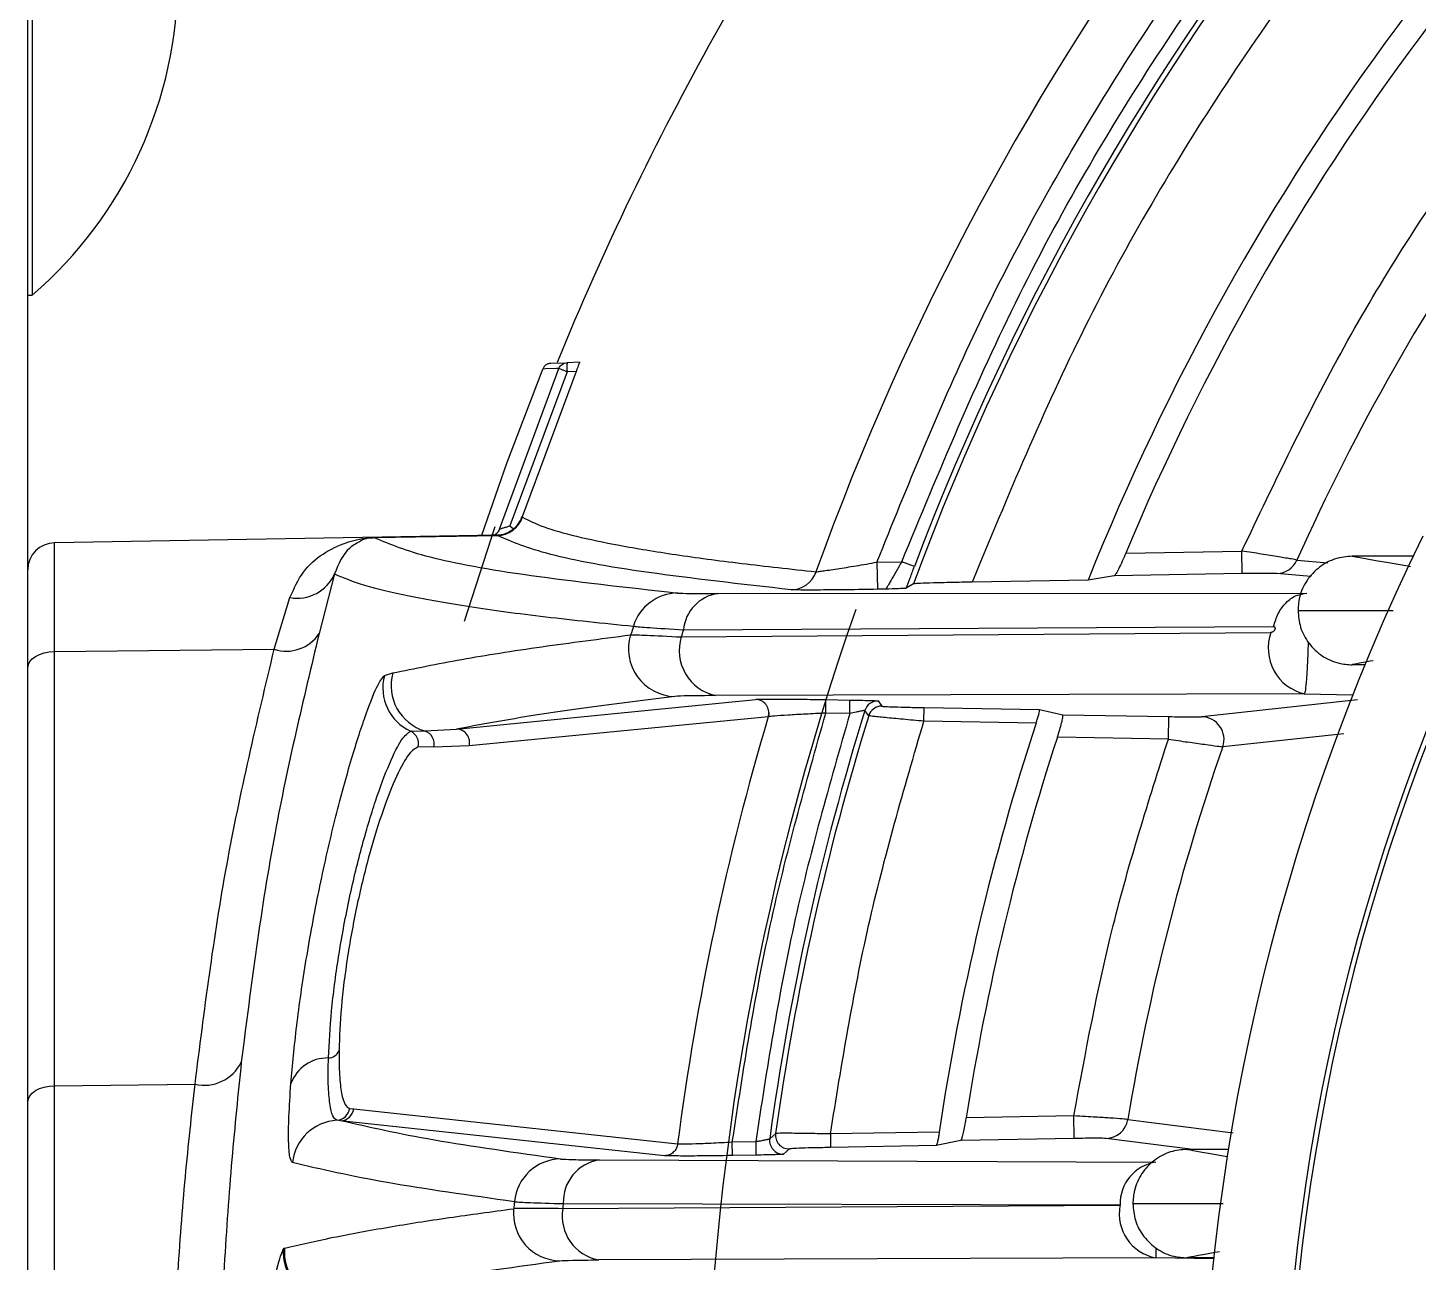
# Model space of a CAD drawing. Extents: x 6 to 134, y 3 to 97.
# Drawn here: x 125.147 to 126.683, y 41.772 to 43.136 of the extents above; entities that cross this region are included whole.
import ezdxf

# ---------------------------------------------------------------- set-up
doc = ezdxf.new("R2010")
doc.units = 0
doc.header["$MEASUREMENT"] = 0
doc.layers.add('OBJECT', color=7, linetype='CONTINUOUS')

msp = doc.modelspace()

# ---------------------------------------------------------------- linework, layer by layer
at = {"layer": 'OBJECT'}
for p, q in [((125.1466, 42.8801), (125.1466, 49.6965)), ((125.1516, 43.5448), (125.1516, 42.8408)), ((125.1466, 40.0165), (125.1466, 42.8801)), ((125.1466, 42.8408), (125.1516, 42.8408)), ((125.6678, 42.582), (125.7335, 42.7597)), ((125.7186, 42.7592), (125.7156, 42.7591)), ((125.7307, 42.7596), (125.7186, 42.7592)), ((125.7245, 42.7654), (125.7425, 42.766)), ((125.7335, 42.7597), (125.7307, 42.7596)), ((125.7563, 42.7665), (125.7425, 42.766)), ((125.7425, 42.756), (125.6793, 42.5857)), ((125.7525, 42.7564), (125.6928, 42.5958)), ((125.7525, 42.7564), (125.7425, 42.756)), ((125.6928, 42.5958), (125.6932, 42.5953)), ((125.6932, 42.5953), (125.6932, 42.5953)), ((125.6654, 42.5756), (125.1761, 42.567)), ((125.53, 42.5727), (125.6653, 42.5751)), ((125.6654, 42.575), (125.53, 42.5726)), ((125.6291, 42.4803), (125.6631, 42.585)), ((125.6653, 42.5751), (125.6651, 42.5755)), ((125.6653, 42.5751), (125.6654, 42.575)), ((125.6793, 42.5857), (125.6834, 42.5823)), ((125.1761, 42.4468), (125.1761, 42.567)), ((126.3599, 42.5556), (126.4882, 42.5579)), ((126.4886, 42.5329), (126.4882, 42.5579)), ((126.0849, 42.5456), (126.1123, 42.5461)), ((126.0849, 42.5456), (126.0854, 42.5156)), ((126.1263, 42.5408), (126.1123, 42.5461)), ((126.5489, 42.5479), (126.583, 42.5447)), ((126.6774, 42.5521), (126.6102, 42.5521)), ((125.4856, 42.5326), (125.4685, 42.4666)), ((126.3471, 42.5304), (126.3184, 42.5258)), ((126.4886, 42.5329), (126.3471, 42.5304)), ((126.5642, 42.5296), (126.5267, 42.5331)), ((125.9091, 42.5109), (126.56, 42.5114)), ((126.0946, 42.5158), (126.0854, 42.5156)), ((126.1253, 42.5216), (126.1173, 42.5167)), ((126.3184, 42.5258), (126.1901, 42.5236)), ((125.4189, 42.4494), (125.4363, 42.5065)), ((126.5502, 42.4921), (126.6553, 42.4921)), ((125.8686, 42.4629), (126.5203, 42.4678)), ((125.8712, 42.4708), (126.5232, 42.4745)), ((125.1761, 42.4468), (125.4189, 42.4494)), ((125.1761, 41.9668), (125.1761, 42.4468)), ((125.5407, 42.4203), (125.5499, 42.4231)), ((126.6241, 42.4321), (126.6102, 42.4321)), ((125.6202, 42.361), (125.9509, 42.3939)), ((126.5571, 42.3999), (125.9066, 42.3981)), ((126.0284, 42.3787), (126.0286, 42.3937)), ((126.0286, 42.3937), (126.0551, 42.3932)), ((126.0549, 42.3782), (126.0551, 42.3932)), ((126.0862, 42.3922), (126.0904, 42.3864)), ((126.444, 42.3748), (126.616, 42.3938)), ((126.5571, 42.3999), (126.6107, 42.399)), ((125.9649, 42.3747), (125.6344, 42.3424)), ((125.9649, 42.3746), (125.9655, 42.3789)), ((125.9655, 42.3789), (125.9649, 42.3747)), ((125.9649, 42.3747), (125.9649, 42.3746)), ((126.0549, 42.3782), (126.0284, 42.3787)), ((126.0758, 42.3759), (126.0716, 42.3816)), ((126.1368, 42.3698), (126.137, 42.3848)), ((126.137, 42.3848), (126.2645, 42.3826)), ((126.2645, 42.3826), (126.2902, 42.3769)), ((126.2902, 42.3769), (126.4073, 42.3749)), ((126.4069, 42.3499), (126.4073, 42.3749)), ((125.5697, 42.3587), (125.5853, 42.359)), ((125.5853, 42.359), (125.6202, 42.361)), ((126.2608, 42.3677), (126.1368, 42.3698)), ((125.6344, 42.3424), (125.5954, 42.341)), ((126.4069, 42.3499), (126.2843, 42.352)), ((126.6009, 42.3559), (126.467, 42.3416)), ((125.5954, 42.341), (125.578, 42.3414)), ((125.1761, 41.9668), (125.3314, 41.9684)), ((125.1761, 41.0662), (125.1761, 41.9668)), ((125.4922, 41.9281), (125.4883, 41.9286)), ((125.8502, 41.8895), (125.4922, 41.9281)), ((125.5022, 41.9417), (125.5067, 41.9413)), ((125.5067, 41.9413), (125.8647, 41.9026)), ((126.3024, 41.9335), (126.1836, 41.9314)), ((126.3029, 41.9085), (126.3024, 41.9335)), ((126.3621, 41.9295), (126.4785, 41.9148)), ((125.973, 41.914), (125.9664, 41.9082)), ((126.1538, 41.9156), (126.0335, 41.9135)), ((126.0335, 41.9135), (126.0337, 41.8985)), ((125.9251, 41.9047), (125.9509, 41.9051)), ((125.9254, 41.8897), (125.9251, 41.9047)), ((125.9509, 41.9051), (125.9511, 41.8901)), ((125.9881, 41.897), (125.9815, 41.8912)), ((126.1503, 41.9006), (126.0337, 41.8985)), ((126.1776, 41.9063), (126.1503, 41.9006)), ((126.3029, 41.9085), (126.1776, 41.9063)), ((126.4341, 41.8965), (126.3381, 41.9086)), ((126.4731, 41.8965), (126.4277, 41.8965)), ((125.778, 41.8848), (126.3931, 41.8824)), ((125.9511, 41.8901), (125.9254, 41.8897)), ((125.7383, 41.8365), (126.3535, 41.8351)), ((126.3677, 41.8365), (126.4674, 41.8365)), ((126.3534, 41.8343), (125.7377, 41.8309)), ((125.4302, 41.7872), (125.4289, 41.7862)), ((126.393, 41.7767), (125.7774, 41.7743)), ((126.4569, 41.7756), (126.393, 41.7767)), ((126.457, 41.7765), (126.4277, 41.7765))]:
    msp.add_line(p, q, dxfattribs=at)
at = {"layer": 'OBJECT', "flags": 128}
for points in [[(125.6483, 42.5753), (125.676, 42.6549), (125.7156, 42.7591)], [(126.6746, 42.5405), (126.6715, 42.541), (126.6501, 42.5447), (126.636, 42.5472), (126.6267, 42.5488), (126.6207, 42.5499), (126.6167, 42.5506), (126.6142, 42.5511), (126.6126, 42.5515), (126.6115, 42.5517), (126.6109, 42.5518), (126.6105, 42.5519), (126.6102, 42.552), (126.6101, 42.552), (126.61, 42.5521), (126.61, 42.5521), (126.61, 42.5521), (126.61, 42.5521), (126.61, 42.5521), (126.61, 42.5521), (126.61, 42.5521), (126.6101, 42.5521), (126.6101, 42.5521), (126.6101, 42.5521), (126.6101, 42.5521), (126.6101, 42.5521), (126.6101, 42.5521), (126.6101, 42.5521), (126.6102, 42.5521), (126.6102, 42.5521)], [(125.1466, 42.4288), (125.1472, 42.4323), (125.1489, 42.4356), (125.1516, 42.4387), (125.1552, 42.4414), (125.1597, 42.4437), (125.1648, 42.4454), (125.1703, 42.4464), (125.1761, 42.4468)], [(126.6331, 42.4366), (126.6298, 42.436), (126.6227, 42.4347), (126.618, 42.4338), (126.615, 42.4333), (126.6131, 42.4329), (126.6119, 42.4326), (126.6111, 42.4325), (126.6106, 42.4323), (126.6103, 42.4323), (126.6102, 42.4322), (126.6101, 42.4322), (126.61, 42.4322), (126.61, 42.4322), (126.61, 42.4321), (126.61, 42.4321), (126.61, 42.4321), (126.61, 42.4321), (126.6101, 42.4321), (126.6101, 42.4321), (126.6101, 42.4321), (126.6101, 42.4321), (126.6101, 42.4321), (126.6101, 42.4321), (126.6101, 42.4321), (126.6102, 42.4321), (126.6102, 42.4321)], [(125.1466, 41.9488), (125.1472, 41.9523), (125.1489, 41.9556), (125.1516, 41.9587), (125.1552, 41.9614), (125.1597, 41.9637), (125.1648, 41.9654), (125.1703, 41.9664), (125.1761, 41.9668)], [(126.4723, 41.8883), (126.4676, 41.8891), (126.4535, 41.8915), (126.4443, 41.8932), (126.4382, 41.8943), (126.4343, 41.895), (126.4317, 41.8955), (126.4301, 41.8958), (126.4291, 41.8961), (126.4284, 41.8962), (126.428, 41.8963), (126.4278, 41.8964), (126.4276, 41.8964), (126.4276, 41.8964), (126.4275, 41.8965), (126.4275, 41.8965), (126.4275, 41.8965), (126.4276, 41.8965), (126.4276, 41.8965), (126.4276, 41.8965), (126.4276, 41.8965), (126.4276, 41.8965), (126.4276, 41.8965), (126.4276, 41.8965), (126.4277, 41.8965), (126.4277, 41.8965), (126.4277, 41.8965), (126.4277, 41.8965), (126.4277, 41.8965)], [(126.4633, 41.7832), (126.4582, 41.7823), (126.4473, 41.7804), (126.4402, 41.7791), (126.4356, 41.7782), (126.4326, 41.7777), (126.4306, 41.7773), (126.4294, 41.777), (126.4286, 41.7768), (126.4281, 41.7767), (126.4279, 41.7767), (126.4277, 41.7766), (126.4276, 41.7766), (126.4276, 41.7765), (126.4275, 41.7765), (126.4275, 41.7765), (126.4275, 41.7765), (126.4276, 41.7765), (126.4276, 41.7765), (126.4276, 41.7765), (126.4276, 41.7765), (126.4276, 41.7765), (126.4276, 41.7765), (126.4277, 41.7765), (126.4277, 41.7765), (126.4277, 41.7765), (126.4277, 41.7765), (126.4277, 41.7765)]]:
    msp.add_lwpolyline(points, dxfattribs=at)
at = {"layer": 'OBJECT'}
for centre, radius, start, end in [((128.8466, 41.5165), 3.0068, 93.8025, 160.2009), ((128.8466, 41.5165), 2.901, 121.6184, 159.7287), ((128.8466, 41.5165), 2.9067, 121.4467, 159.3669), ((128.8466, 41.5165), 2.7223, 128.6961, 158.2371), ((128.8466, 41.5165), 2.6951, 129.3545, 157.3213), ((124.8473, 43.1928), 0.4653, 310.8426, 49.1574), ((128.8405, 41.4923), 3.36, 144.0274, 157.7187), ((128.8466, 41.5165), 2.5186, 134.2685, 155.8244), ((125.8142, 42.761), 0.0719, 176.0129, 183.9871), ((125.6648, 42.6051), 0.03, 271.0057, 341.0105), ((125.6648, 42.605), 0.03, 271.0246, 341.1089), ((125.5265, 42.5727), 0.00343, 359.3626, 0.6374), ((125.6584, 42.5852), 0.00997, 283.2781, 309.9374), ((125.6584, 42.5852), 0.00997, 309.9413, 341.4361), ((128.8461, 41.517), 2.4031, 153.8964, 206.1036), ((128.8461, 41.517), 2.3128, 152.557, 207.443), ((128.8461, 41.517), 2.3074, 152.557, 207.443), ((125.1766, 42.537), 0.03, 91, 180), ((126.5262, 42.5579), 0.0248, 271.2344, 336.256), ((125.4442, 42.5511), 0.0454, 259.9348, 335.8549), ((125.9894, 42.5449), 0.0299, 271.2274, 340.5297), ((125.8657, 42.4593), 0.0523, 91.2398, 162.7673), ((125.9153, 42.467), 0.0443, 98.0542, 175.019), ((128.8466, 41.5165), 2.9515, 160.6731, 199.3269), ((125.4324, 42.4903), 0.0431, 251.6789, 326.7533), ((125.8629, 42.4496), 0.0525, 162.7989, 268.5417), ((128.8466, 41.5165), 3.1787, 162.4546, 162.636), ((128.8466, 41.5165), 3.1248, 162.2171, 162.3692), ((126.5692, 42.4504), 0.0519, 160.3626, 256.5936), ((125.9176, 42.4481), 0.0512, 163.094, 257.6075), ((125.5915, 42.4066), 0.0526, 164.8982, 245.534), ((125.6006, 42.4093), 0.0526, 164.7379, 253.054), ((126.0859, 42.3772), 0.015, 89.0143, 162.67), ((128.8466, 41.5165), 3.0068, 163.4169, 172.6223), ((128.8466, 41.5165), 3.0068, 163.4169, 172.6223), ((128.8466, 41.5165), 2.9067, 162.6845, 172.2558), ((128.8466, 41.5165), 2.901, 162.7691, 172.124), ((126.0901, 42.3714), 0.015, 89.0143, 162.7547), ((126.4434, 42.3497), 0.025, 341.0723, 88.4988), ((125.5634, 42.345), 0.015, 345.9491, 65.0888), ((125.5808, 42.3446), 0.015, 345.8108, 72.6806), ((125.6198, 42.3461), 0.015, 345.7124, 88.4368), ((128.8466, 41.5165), 2.7223, 161.7801, 171.5688), ((128.8466, 41.5165), 2.6951, 161.9404, 171.1444), ((128.8466, 41.5165), 2.5186, 160.8757, 170.5623), ((125.4783, 42.0109), 0.0134, 272.1852, 335.9316), ((125.3415, 42.013), 0.0457, 257.2302, 333.7643), ((125.4779, 41.9542), 0.0433, 88.8437, 159.7683), ((125.4912, 41.8762), 0.0525, 93.1693, 173.8866), ((125.4874, 41.9435), 0.0149, 273.4369, 353.016), ((125.4919, 41.9431), 0.0149, 271.3846, 353.0009), ((126.3375, 41.9335), 0.0249, 271.3024, 350.7644), ((125.9878, 41.912), 0.015, 172.1489, 270.9752), ((125.9813, 41.9062), 0.015, 172.2806, 270.9753), ((125.7364, 41.8335), 0.0524, 91.3029, 174.3252), ((125.7854, 41.8383), 0.0471, 99.0525, 182.1605), ((126.4003, 41.8361), 0.0468, 98.9257, 181.2808), ((128.8466, 41.5165), 3.1787, 174.1835, 174.3238), ((128.8466, 41.5165), 3.1248, 174.1217, 174.2262), ((125.7357, 41.8257), 0.0525, 174.3245, 268.6356), ((125.7863, 41.8227), 0.0492, 170.4606, 259.6116), ((126.4021, 41.8253), 0.0495, 169.5178, 259.3998), ((125.4815, 41.7825), 0.0527, 175.9382, 255.478), ((125.4826, 41.7831), 0.0525, 175.5223, 256.2381)]:
    msp.add_arc(centre, radius, start, end, dxfattribs=at)
for points, knots in [([(126.0849, 42.5456), (126.1187, 42.6294), (126.1869, 42.7985), (126.3193, 43.0406), (126.475, 43.2739), (126.6552, 43.4941), (126.858, 43.698), (127.0805, 43.8818), (127.3199, 44.0429), (127.573, 44.1794), (127.8353, 44.2896), (128.1032, 44.3726), (128.373, 44.4308), (128.5544, 44.4482), (128.6444, 44.4568)], [0, 0, 0, 0, 0.080321, 0.16194, 0.244772, 0.329378, 0.414487, 0.5, 0.585518, 0.670628, 0.755228, 0.838065, 0.919682, 1, 1, 1, 1]), ([(126.1123, 42.5461), (126.1534, 42.6455), (126.2359, 42.845), (126.4012, 43.1256), (126.5952, 43.3886), (126.8183, 43.6273), (127.0641, 43.841), (127.2452, 43.9586), (127.3355, 44.0171)], [0, 0, 0, 0, 0.165461, 0.332207, 0.5, 0.667784, 0.834534, 1, 1, 1, 1]), ([(127.174, 43.8087), (127.1496, 43.7922), (127.0396, 43.7175), (126.8638, 43.557), (126.6509, 43.3291), (126.4664, 43.0772), (126.3086, 42.8091), (126.2295, 42.6185), (126.1901, 42.5236)], [0, 0, 0, 0, 0.053808, 0.242875, 0.433073, 0.623282, 0.812344, 1, 1, 1, 1]), ([(126.4882, 42.5579), (126.5243, 42.6338), (126.5968, 42.7861), (126.7333, 43.0006), (126.8906, 43.2005), (127.0159, 43.3391), (127.0929, 43.4046), (127.1052, 43.415)], [0, 0, 0, 0, 0.236987, 0.475403, 0.714972, 0.954559, 1, 1, 1, 1]), ([(125.7245, 42.7654), (125.724, 42.7653), (125.7229, 42.7652), (125.7213, 42.7648), (125.7198, 42.764), (125.7184, 42.7631), (125.7172, 42.7619), (125.7163, 42.7606), (125.7158, 42.7596), (125.7156, 42.7591)], [0, 0, 0, 0, 0.143842, 0.287685, 0.431527, 0.575369, 0.719212, 0.85775, 1, 1, 1, 1]), ([(125.7335, 42.7597), (125.734, 42.7606), (125.7348, 42.7623), (125.737, 42.7643), (125.7396, 42.7657), (125.7415, 42.7659), (125.7425, 42.766)], [0, 0, 0, 0, 0.249965, 0.499959, 0.749975, 1, 1, 1, 1]), ([(125.7425, 42.756), (125.7424, 42.756), (125.7422, 42.7561), (125.7417, 42.7563), (125.7406, 42.7568), (125.7386, 42.7576), (125.7363, 42.7585), (125.7346, 42.7592), (125.7337, 42.7596), (125.7336, 42.7597), (125.7335, 42.7597)], [0, 0, 0, 0, 0.013727, 0.037899, 0.117476, 0.241319, 0.499772, 0.69536, 0.834142, 1, 1, 1, 1]), ([(125.7563, 42.7665), (125.7563, 42.7664), (125.7562, 42.7662), (125.7557, 42.7647), (125.7549, 42.7625), (125.7538, 42.7596), (125.7529, 42.7575), (125.7525, 42.7564)], [0, 0, 0, 0, 0.190422, 0.380721, 0.57495, 0.783295, 1, 1, 1, 1]), ([(125.6834, 42.5823), (125.686, 42.5849), (125.69, 42.5888), (125.6921, 42.594), (125.6928, 42.5958)], [0, 0, 0, 0, 0.649575, 1, 1, 1, 1]), ([(125.6932, 42.5953), (125.7003, 42.5917), (125.7143, 42.5846), (125.7509, 42.5743), (125.7991, 42.5641), (125.8601, 42.554), (125.9322, 42.5443), (125.9895, 42.538), (126.0176, 42.535)], [0, 0, 0, 0, 0.168843, 0.335534, 0.500076, 0.67255, 0.839189, 1, 1, 1, 1]), ([(125.4363, 42.5065), (125.4408, 42.5164), (125.4497, 42.5363), (125.4721, 42.5557), (125.4978, 42.5677), (125.5132, 42.5717), (125.5265, 42.5726), (125.5285, 42.5727), (125.5295, 42.5727), (125.53, 42.5727)], [0, 0, 0, 0, 0.249938, 0.500626, 0.749427, 0.968478, 0.986305, 0.993526, 1, 1, 1, 1]), ([(125.53, 42.5726), (125.5299, 42.5726), (125.5297, 42.5726), (125.5294, 42.5726), (125.5288, 42.5726), (125.5186, 42.5719), (125.5159, 42.5693), (125.4967, 42.5599), (125.49, 42.5435), (125.4856, 42.5326)], [0, 0, 0, 0, 0.001143, 0.002301, 0.004791, 0.010681, 0.246792, 0.502026, 1, 1, 1, 1]), ([(125.53, 42.5726), (125.547, 42.5655), (125.581, 42.5512), (125.6925, 42.5308), (125.8072, 42.5179), (125.8646, 42.5115)], [0, 0, 0, 0, 0.333336, 0.666886, 1, 1, 1, 1]), ([(125.6651, 42.5755), (125.6633, 42.5755), (125.6608, 42.5755), (125.6589, 42.5753), (125.6587, 42.5753), (125.6585, 42.5752)], [0, 0, 0, 0, 0.499441, 0.751584, 1, 1, 1, 1]), ([(125.6651, 42.5755), (125.6668, 42.5757), (125.6702, 42.5759), (125.6768, 42.5778), (125.6808, 42.5805), (125.6834, 42.5823)], [0, 0, 0, 0, 0.252438, 0.503212, 1, 1, 1, 1]), ([(125.9901, 42.5151), (125.9344, 42.5214), (125.823, 42.5339), (125.7148, 42.5539), (125.6818, 42.568), (125.6654, 42.575)], [0, 0, 0, 0, 0.33303, 0.66664, 1, 1, 1, 1]), ([(125.6678, 42.582), (125.6679, 42.5821), (125.6681, 42.5822), (125.6691, 42.5826), (125.6714, 42.5834), (125.6751, 42.5844), (125.6779, 42.5853), (125.6793, 42.5857)], [0, 0, 0, 0, 0.11775, 0.236264, 0.479967, 0.736404, 1, 1, 1, 1]), ([(126.5489, 42.5479), (126.5473, 42.5483), (126.544, 42.5489), (126.5295, 42.5514), (126.5101, 42.5545), (126.4955, 42.5568), (126.4882, 42.5579)], [0, 0, 0, 0, 0.240543, 0.49972, 0.749495, 1, 1, 1, 1]), ([(126.0176, 42.535), (126.0182, 42.535), (126.0196, 42.5351), (126.0246, 42.5358), (126.0318, 42.5368), (126.0437, 42.5386), (126.0617, 42.5415), (126.0772, 42.5442), (126.0849, 42.5456)], [0, 0, 0, 0, 0.116905, 0.238656, 0.366334, 0.50085, 0.750249, 1, 1, 1, 1]), ([(126.1123, 42.5461), (126.1102, 42.5424), (126.106, 42.5351), (126.1012, 42.5267), (126.0981, 42.5212), (126.0962, 42.5181), (126.095, 42.5162), (126.0947, 42.5159), (126.0946, 42.5158)], [0, 0, 0, 0, 0.250064, 0.499104, 0.634957, 0.762997, 0.884268, 1, 1, 1, 1]), ([(126.3599, 42.5556), (126.3586, 42.5526), (126.3559, 42.5464), (126.3521, 42.5384), (126.3491, 42.5327), (126.3477, 42.5306), (126.3472, 42.5305), (126.3471, 42.5304)], [0, 0, 0, 0, 0.243971, 0.488094, 0.725805, 0.945379, 1, 1, 1, 1]), ([(126.6102, 42.5521), (126.6039, 42.5516), (126.591, 42.5504), (126.5732, 42.5408), (126.5592, 42.5259), (126.5513, 42.5087), (126.5505, 42.497), (126.5502, 42.4921)], [0, 0, 0, 0, 0.19834, 0.412972, 0.627088, 0.843128, 1, 1, 1, 1]), ([(125.4856, 42.5326), (125.4955, 42.5284), (125.515, 42.5201), (125.5657, 42.5081), (125.6324, 42.4964), (125.7144, 42.4853), (125.7824, 42.4782), (125.8158, 42.4748)], [0, 0, 0, 0, 0.202277, 0.401502, 0.603952, 0.805948, 1, 1, 1, 1]), ([(126.1173, 42.5167), (126.1187, 42.5205), (126.1216, 42.5281), (126.1247, 42.5365), (126.1263, 42.5408)], [0, 0, 0, 0, 0.499885, 1, 1, 1, 1]), ([(126.5267, 42.5331), (126.5263, 42.5331), (126.5255, 42.5332), (126.5216, 42.5332), (126.514, 42.5332), (126.502, 42.5331), (126.4931, 42.533), (126.4886, 42.5329)], [0, 0, 0, 0, 0.12471, 0.250582, 0.500023, 0.749127, 1, 1, 1, 1]), ([(125.8646, 42.5115), (125.8683, 42.5113), (125.8756, 42.5109), (125.8979, 42.5109), (125.9091, 42.5109)], [0, 0, 0, 0, 0.498503, 1, 1, 1, 1]), ([(126.0854, 42.5156), (126.0741, 42.5154), (126.0515, 42.515), (126.0215, 42.5148), (125.9981, 42.5147), (125.9927, 42.515), (125.9901, 42.5151)], [0, 0, 0, 0, 0.250172, 0.500067, 0.749912, 1, 1, 1, 1]), ([(126.1173, 42.5167), (126.1171, 42.5167), (126.1163, 42.5165), (126.1077, 42.5162), (126.0993, 42.5159), (126.0946, 42.5158)], [0, 0, 0, 0, 0.118323, 0.498393, 1, 1, 1, 1]), ([(126.1901, 42.5236), (126.1824, 42.5234), (126.1669, 42.5231), (126.1466, 42.5226), (126.132, 42.5221), (126.1261, 42.5218), (126.1254, 42.5216), (126.1253, 42.5216)], [0, 0, 0, 0, 0.238726, 0.477735, 0.707734, 0.921559, 1, 1, 1, 1]), ([(126.5232, 42.4745), (126.5247, 42.4794), (126.5278, 42.4895), (126.5367, 42.5014), (126.5478, 42.5096), (126.556, 42.5108), (126.56, 42.5114)], [0, 0, 0, 0, 0.243821, 0.5, 0.756179, 1, 1, 1, 1]), ([(126.5502, 42.4921), (126.5507, 42.4859), (126.5519, 42.4729), (126.5615, 42.4552), (126.5764, 42.4412), (126.5935, 42.4333), (126.6052, 42.4325), (126.6102, 42.4321)], [0, 0, 0, 0, 0.19834, 0.412972, 0.627088, 0.843128, 1, 1, 1, 1]), ([(125.4685, 42.4666), (125.451, 42.3934), (125.4135, 42.2364), (125.3933, 42.0776), (125.3825, 41.9928)], [0, 0, 0, 0, 0.466269, 1, 1, 1, 1]), ([(125.5499, 42.4231), (125.5742, 42.4281), (125.6216, 42.4379), (125.71, 42.4519), (125.7792, 42.4608), (125.8128, 42.4652)], [0, 0, 0, 0, 0.351668, 0.685, 1, 1, 1, 1]), ([(125.8128, 42.4652), (125.8174, 42.4652), (125.8268, 42.4652), (125.8545, 42.4637), (125.8686, 42.4629)], [0, 0, 0, 0, 0.49095, 1, 1, 1, 1]), ([(125.8158, 42.4748), (125.8203, 42.4743), (125.8294, 42.4734), (125.8571, 42.4717), (125.8712, 42.4708)], [0, 0, 0, 0, 0.4931979, 1, 1, 1, 1]), ([(126.5232, 42.4745), (126.5235, 42.4744), (126.524, 42.4743), (126.5245, 42.4738), (126.5247, 42.4733), (126.5248, 42.4728), (126.5248, 42.4721), (126.5246, 42.4713), (126.5241, 42.4704), (126.5234, 42.4694), (126.5224, 42.4685), (126.5213, 42.468), (126.5206, 42.4679), (126.5203, 42.4678)], [0, 0, 0, 0, 0.133108, 0.191582, 0.24826, 0.311447, 0.370773, 0.432307, 0.501538, 0.620741, 0.752075, 0.875584, 1, 1, 1, 1]), ([(126.5613, 42.4578), (126.5613, 42.4571), (126.5612, 42.4492), (126.5606, 42.4337), (126.5595, 42.4156), (126.5583, 42.4027), (126.5575, 42.4009), (126.5571, 42.3999)], [0, 0, 0, 0, 0.026329, 0.273502, 0.513463, 0.756804, 1, 1, 1, 1]), ([(125.3314, 41.9684), (125.3416, 42.0492), (125.362, 42.2105), (125.4, 42.3699), (125.4189, 42.4494)], [0, 0, 0, 0, 0.501211, 1, 1, 1, 1]), ([(125.4373, 41.9692), (125.4392, 41.9898), (125.4429, 42.0311), (125.4538, 42.1063), (125.468, 42.1833), (125.4847, 42.2574), (125.5024, 42.3231), (125.519, 42.375), (125.5331, 42.4113), (125.5382, 42.4173), (125.5407, 42.4203)], [0, 0, 0, 0, 0.124845, 0.24983, 0.374893, 0.499994, 0.625063, 0.749967, 0.874602, 1, 1, 1, 1]), ([(125.8616, 42.3971), (125.8144, 42.3913), (125.7199, 42.3795), (125.6535, 42.3672), (125.6202, 42.361)], [0, 0, 0, 0, 0.4987517, 1, 1, 1, 1]), ([(125.9066, 42.3981), (125.8955, 42.398), (125.8731, 42.3979), (125.8654, 42.3974), (125.8616, 42.3971)], [0, 0, 0, 0, 0.498605, 1, 1, 1, 1]), ([(125.9509, 42.3939), (125.9531, 42.394), (125.9576, 42.3943), (125.9763, 42.3943), (126.0007, 42.3941), (126.0193, 42.3938), (126.0286, 42.3937)], [0, 0, 0, 0, 0.24967, 0.499418, 0.749229, 1, 1, 1, 1]), ([(125.9655, 42.3789), (125.9652, 42.3809), (125.9649, 42.3838), (125.963, 42.3874), (125.9604, 42.3904), (125.9564, 42.3932), (125.9526, 42.3937), (125.9509, 42.3939)], [0, 0, 0, 0, 0.251185, 0.3833, 0.515924, 0.770772, 1, 1, 1, 1]), ([(126.0551, 42.3932), (126.0591, 42.3932), (126.067, 42.393), (126.0773, 42.3927), (126.0831, 42.3925), (126.0858, 42.3923), (126.0861, 42.3922), (126.0862, 42.3922)], [0, 0, 0, 0, 0.2498522, 0.4994436, 0.7486642, 0.8748561, 1, 1, 1, 1]), ([(126.0284, 42.3787), (126.0208, 42.3783), (126.0058, 42.3776), (125.9856, 42.3764), (125.9703, 42.3754), (125.9667, 42.3749), (125.9649, 42.3746)], [0, 0, 0, 0, 0.250636, 0.500302, 0.760651, 1, 1, 1, 1]), ([(126.0716, 42.3816), (126.0716, 42.3817), (126.0714, 42.3817), (126.0703, 42.3815), (126.0686, 42.3812), (126.0659, 42.3807), (126.0613, 42.3797), (126.0572, 42.3788), (126.0549, 42.3782)], [0, 0, 0, 0, 0.1169477, 0.2384816, 0.3660419, 0.5008821, 0.7108097, 1, 1, 1, 1]), ([(126.1368, 42.3698), (126.1289, 42.3705), (126.1133, 42.3719), (126.0963, 42.3735), (126.086, 42.3745), (126.0782, 42.3754), (126.0767, 42.3757), (126.0758, 42.3759)], [0, 0, 0, 0, 0.2502924, 0.4996906, 0.6296928, 0.756482, 1, 1, 1, 1]), ([(126.0904, 42.3864), (126.0906, 42.3863), (126.091, 42.3862), (126.0949, 42.386), (126.1037, 42.3856), (126.1192, 42.3852), (126.1311, 42.3849), (126.137, 42.3848)], [0, 0, 0, 0, 0.1253403, 0.2508376, 0.5001987, 0.7496315, 1, 1, 1, 1]), ([(126.2608, 42.3677), (126.2614, 42.3694), (126.2625, 42.3728), (126.2638, 42.3774), (126.2645, 42.3807), (126.2647, 42.3823), (126.2645, 42.3825), (126.2645, 42.3826)], [0, 0, 0, 0, 0.227054, 0.454412, 0.673658, 0.882514, 1, 1, 1, 1]), ([(126.2843, 42.352), (126.2852, 42.3549), (126.287, 42.3606), (126.2891, 42.3682), (126.2904, 42.3738), (126.2906, 42.3765), (126.2903, 42.3768), (126.2902, 42.3769)], [0, 0, 0, 0, 0.226997, 0.454289, 0.67365, 0.882634, 1, 1, 1, 1]), ([(126.4073, 42.3749), (126.4117, 42.3748), (126.4204, 42.3747), (126.4319, 42.3746), (126.4408, 42.3746), (126.443, 42.3747), (126.444, 42.3748)], [0, 0, 0, 0, 0.250216, 0.500123, 0.749996, 1, 1, 1, 1]), ([(125.4788, 41.9975), (125.4797, 42.0143), (125.4814, 42.0477), (125.4894, 42.1089), (125.5009, 42.1713), (125.5152, 42.231), (125.5309, 42.2835), (125.5464, 42.3247), (125.5605, 42.3528), (125.5666, 42.3567), (125.5697, 42.3587)], [0, 0, 0, 0, 0.125666, 0.250364, 0.374871, 0.499375, 0.623988, 0.748872, 0.87422, 1, 1, 1, 1]), ([(126.4069, 42.3499), (126.4141, 42.3488), (126.4286, 42.3467), (126.4478, 42.3441), (126.4621, 42.3421), (126.4654, 42.3418), (126.467, 42.3416)], [0, 0, 0, 0, 0.250031, 0.499961, 0.760477, 1, 1, 1, 1]), ([(125.578, 42.3414), (125.5748, 42.3397), (125.5683, 42.3365), (125.5544, 42.3109), (125.5392, 42.2729), (125.5239, 42.224), (125.5102, 42.168), (125.4994, 42.1094), (125.4922, 42.0521), (125.4911, 42.021), (125.4905, 42.0054)], [0, 0, 0, 0, 0.124906, 0.249953, 0.375023, 0.500104, 0.625117, 0.749959, 0.874676, 1, 1, 1, 1]), ([(125.4905, 42.0054), (125.4905, 41.9961), (125.4907, 41.9773), (125.4931, 41.9577), (125.4969, 41.9445), (125.5005, 41.9426), (125.5022, 41.9417)], [0, 0, 0, 0, 0.2494352, 0.4996548, 0.748628, 1, 1, 1, 1]), ([(125.3825, 41.9928), (125.3789, 41.9577), (125.3717, 41.8873), (125.3632, 41.7689), (125.3574, 41.6445), (125.3567, 41.5592), (125.3563, 41.5165)], [0, 0, 0, 0, 0.2502293, 0.5008815, 0.7498238, 1, 1, 1, 1]), ([(125.4883, 41.9286), (125.4867, 41.9296), (125.4834, 41.9317), (125.4802, 41.946), (125.4783, 41.9673), (125.4786, 41.9874), (125.4788, 41.9975)], [0, 0, 0, 0, 0.251652, 0.500767, 0.75093, 1, 1, 1, 1]), ([(125.3314, 41.0646), (125.3288, 41.0876), (125.3239, 41.1321), (125.3174, 41.204), (125.311, 41.2912), (125.3061, 41.3956), (125.3041, 41.516), (125.3061, 41.6365), (125.3116, 41.7546), (125.3204, 41.868), (125.3277, 41.935), (125.3314, 41.9684)], [0, 0, 0, 0, 0.08716, 0.168378, 0.249872, 0.377197, 0.499566, 0.621999, 0.749352, 0.874781, 1, 1, 1, 1]), ([(125.439, 41.8818), (125.438, 41.8831), (125.4359, 41.8859), (125.4346, 41.9041), (125.4348, 41.9311), (125.4365, 41.9565), (125.4373, 41.9692)], [0, 0, 0, 0, 0.250785, 0.500021, 0.750017, 1, 1, 1, 1]), ([(125.7352, 41.8858), (125.6858, 41.8927), (125.5871, 41.9065), (125.5238, 41.9209), (125.4922, 41.9281)], [0, 0, 0, 0, 0.500069, 1, 1, 1, 1]), ([(126.1776, 41.9063), (126.1779, 41.9066), (126.1785, 41.9073), (126.1798, 41.9118), (126.1813, 41.9182), (126.1826, 41.9252), (126.1833, 41.9297), (126.1836, 41.9314)], [0, 0, 0, 0, 0.215818, 0.431529, 0.649866, 0.870927, 1, 1, 1, 1]), ([(126.3621, 41.9295), (126.3605, 41.9296), (126.3573, 41.93), (126.3438, 41.931), (126.3289, 41.9319), (126.315, 41.9327), (126.3068, 41.9332), (126.3024, 41.9335)], [0, 0, 0, 0, 0.242734, 0.499206, 0.71565, 0.849424, 1, 1, 1, 1]), ([(126.0335, 41.9135), (126.0257, 41.9137), (126.0101, 41.914), (125.9932, 41.9142), (125.983, 41.9143), (125.9754, 41.9142), (125.9739, 41.9141), (125.973, 41.914)], [0, 0, 0, 0, 0.249679, 0.499167, 0.631328, 0.759004, 1, 1, 1, 1]), ([(126.1538, 41.9156), (126.1535, 41.9139), (126.153, 41.9105), (126.1521, 41.9059), (126.1512, 41.9025), (126.1506, 41.9008), (126.1504, 41.9006), (126.1503, 41.9006)], [0, 0, 0, 0, 0.220978, 0.441917, 0.663512, 0.883733, 1, 1, 1, 1]), ([(125.8647, 41.9026), (125.8643, 41.9009), (125.8635, 41.8974), (125.8601, 41.8931), (125.8555, 41.8901), (125.8519, 41.8897), (125.8502, 41.8895)], [0, 0, 0, 0, 0.241914, 0.5, 0.758086, 1, 1, 1, 1]), ([(125.8647, 41.9026), (125.8663, 41.9025), (125.8696, 41.9024), (125.8835, 41.9027), (125.9024, 41.9035), (125.917, 41.9043), (125.9251, 41.9047)], [0, 0, 0, 0, 0.244676, 0.500062, 0.724507, 1, 1, 1, 1]), ([(125.9509, 41.9051), (125.9522, 41.9053), (125.9547, 41.9057), (125.9584, 41.9064), (125.9614, 41.907), (125.9637, 41.9075), (125.9658, 41.9079), (125.9661, 41.9081), (125.9664, 41.9082)], [0, 0, 0, 0, 0.17369, 0.315127, 0.500599, 0.634816, 0.762778, 1, 1, 1, 1]), ([(126.0337, 41.8985), (126.0279, 41.8984), (126.0161, 41.8982), (126.0012, 41.8978), (125.9905, 41.8973), (125.9889, 41.8971), (125.9881, 41.897)], [0, 0, 0, 0, 0.250076, 0.499955, 0.749388, 1, 1, 1, 1]), ([(126.3381, 41.9086), (126.3371, 41.9086), (126.3352, 41.9087), (126.3268, 41.9088), (126.3157, 41.9087), (126.3071, 41.9086), (126.3029, 41.9085)], [0, 0, 0, 0, 0.249944, 0.499855, 0.749377, 1, 1, 1, 1]), ([(126.4277, 41.8965), (126.4215, 41.8959), (126.4085, 41.8948), (126.3907, 41.8851), (126.3768, 41.8703), (126.3689, 41.8531), (126.368, 41.8414), (126.3677, 41.8365)], [0, 0, 0, 0, 0.19834, 0.412972, 0.627088, 0.843128, 1, 1, 1, 1]), ([(125.6843, 41.8386), (125.6346, 41.8456), (125.5346, 41.8596), (125.471, 41.8743), (125.439, 41.8818)], [0, 0, 0, 0, 0.49662, 1, 1, 1, 1]), ([(125.7352, 41.8858), (125.7387, 41.8856), (125.7458, 41.8851), (125.7672, 41.8849), (125.778, 41.8848)], [0, 0, 0, 0, 0.498433, 1, 1, 1, 1]), ([(125.9254, 41.8897), (125.9162, 41.8895), (125.898, 41.8892), (125.8742, 41.8891), (125.8564, 41.8892), (125.8523, 41.8894), (125.8502, 41.8895)], [0, 0, 0, 0, 0.25011, 0.500127, 0.750079, 1, 1, 1, 1]), ([(125.9815, 41.8912), (125.981, 41.8911), (125.9799, 41.8909), (125.9728, 41.8906), (125.9629, 41.8904), (125.955, 41.8902), (125.9511, 41.8901)], [0, 0, 0, 0, 0.249982, 0.4998022, 0.7491604, 1, 1, 1, 1]), ([(125.6843, 41.8386), (125.6887, 41.8383), (125.6976, 41.8376), (125.7247, 41.8369), (125.7383, 41.8365)], [0, 0, 0, 0, 0.496594, 1, 1, 1, 1]), ([(126.3535, 41.8351), (126.3536, 41.8351), (126.3536, 41.8351), (126.3537, 41.835), (126.3537, 41.835), (126.3538, 41.8349), (126.3538, 41.8348), (126.3538, 41.8348), (126.3538, 41.8347), (126.3537, 41.8346), (126.3537, 41.8345), (126.3536, 41.8344), (126.3535, 41.8344), (126.3535, 41.8343), (126.3534, 41.8343)], [0, 0, 0, 0, 0.156286, 0.220237, 0.277102, 0.329714, 0.381607, 0.436455, 0.4974, 0.615046, 0.669825, 0.725307, 0.848112, 1, 1, 1, 1]), ([(126.3677, 41.8365), (126.3683, 41.8303), (126.3694, 41.8173), (126.3791, 41.7996), (126.3939, 41.7856), (126.4111, 41.7777), (126.4228, 41.7769), (126.4277, 41.7765)], [0, 0, 0, 0, 0.1983398, 0.4129718, 0.6270882, 0.8431282, 1, 1, 1, 1]), ([(125.4302, 41.7872), (125.4474, 41.7912), (125.4811, 41.7991), (125.543, 41.8104), (125.6093, 41.8209), (125.6592, 41.8276), (125.6835, 41.8309)], [0, 0, 0, 0, 0.27038, 0.527173, 0.77038, 1, 1, 1, 1]), ([(125.7377, 41.8309), (125.7239, 41.831), (125.6968, 41.8314), (125.6879, 41.8311), (125.6835, 41.8309)], [0, 0, 0, 0, 0.5114721, 1, 1, 1, 1]), ([(125.4031, 41.5165), (125.4036, 41.5498), (125.4046, 41.6165), (125.4118, 41.7025), (125.421, 41.7664), (125.4263, 41.7796), (125.4289, 41.7862)], [0, 0, 0, 0, 0.2499296, 0.4998857, 0.7499187, 1, 1, 1, 1]), ([(125.7344, 41.7733), (125.738, 41.7735), (125.7452, 41.774), (125.7667, 41.7742), (125.7774, 41.7743)], [0, 0, 0, 0, 0.50157, 1, 1, 1, 1]), ([(126.3932, 41.7878), (126.3931, 41.7863), (126.3931, 41.7823), (126.3931, 41.778), (126.393, 41.7771), (126.393, 41.7767)], [0, 0, 0, 0, 0.210634, 0.590575, 1, 1, 1, 1]), ([(125.4956, 41.7339), (125.5276, 41.7406), (125.5917, 41.754), (125.6869, 41.7669), (125.7344, 41.7733)], [0, 0, 0, 0, 0.500229, 1, 1, 1, 1])]:
    msp.add_open_spline(points, degree=3, knots=knots, dxfattribs=at)
for points in [[(125.9251, 41.9047), (125.9374, 41.9847), (125.9621, 42.1449), (126.0063, 42.3008), (126.0284, 42.3787)], [(126.0549, 42.3782), (126.0326, 42.3005), (125.9881, 42.1449), (125.9633, 41.9851), (125.9509, 41.9051)], [(126.0335, 41.9135), (126.046, 41.9907), (126.071, 42.1449), (126.1148, 42.2948), (126.1368, 42.3698)], [(126.3024, 41.9335), (126.3155, 42.004), (126.3416, 42.1449), (126.3851, 42.2816), (126.4069, 42.3499)]]:
    msp.add_open_spline(points, degree=3, dxfattribs=at)

doc.saveas('drawing.dxf')
